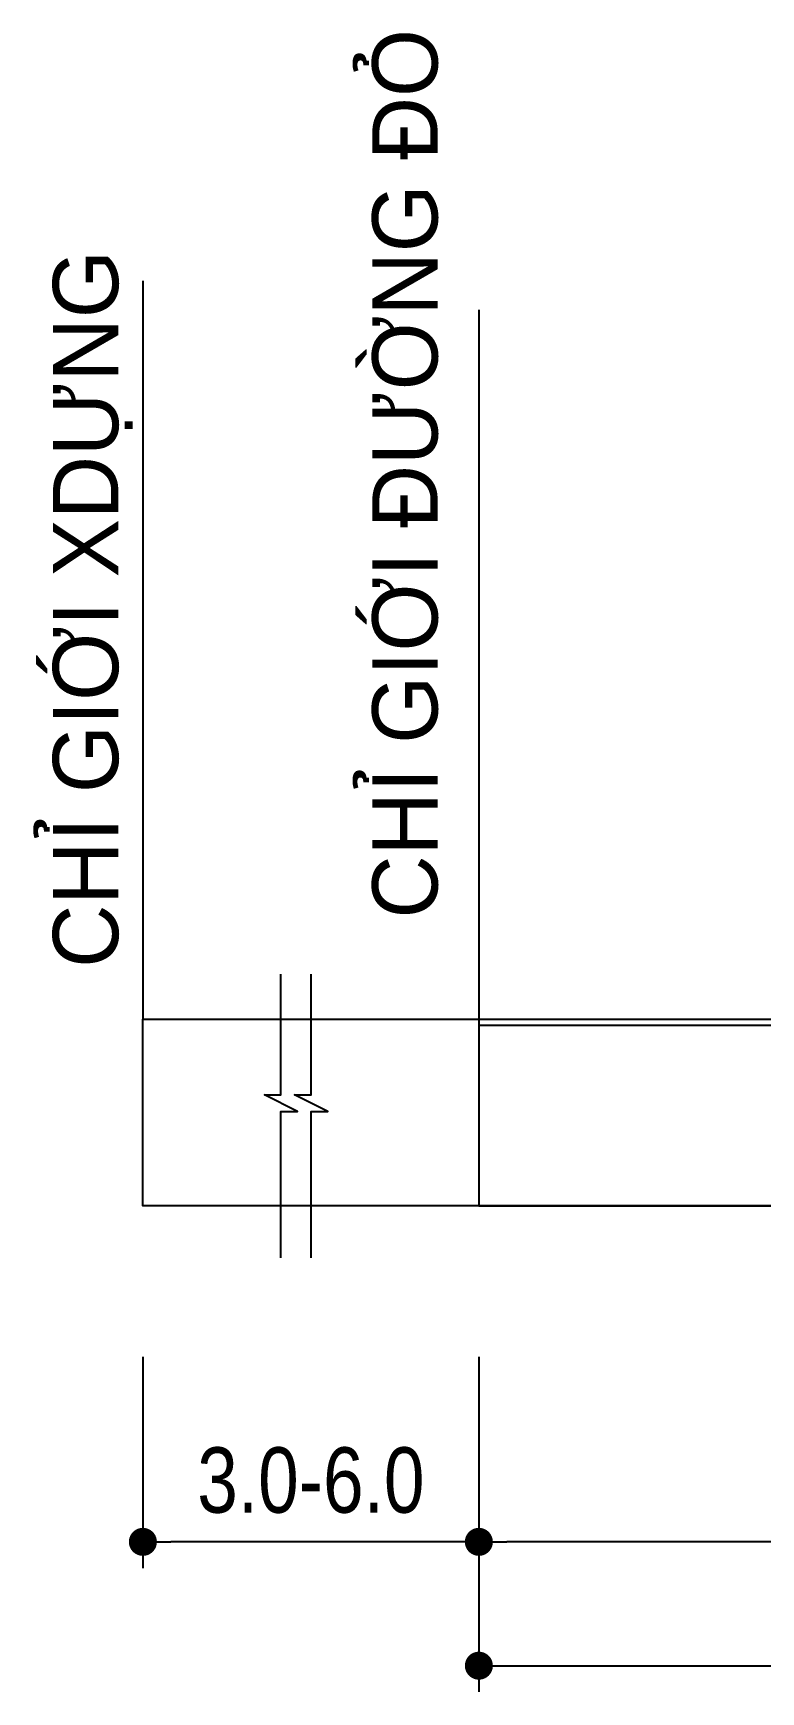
# Model space of a CAD drawing. Header units: millimetres. Extents: x 563079 to 571925, y 2063830 to 2067381.
# Drawn here: x 568562.82 to 568582.31, y 2063856.03 to 2063900.45 of the extents above; entities that cross this region are included whole.
import ezdxf

# ---------------------------------------------------------------- set-up
doc = ezdxf.new("R2010")
doc.units = ezdxf.units.MM
doc.header["$MEASUREMENT"] = 0
doc.layers.add('Kich thuoc', color=9, linetype='Continuous')
doc.layers.add('MATCATDUONG', color=8, linetype='Continuous')
doc.layers.add('kt', color=37, linetype='Continuous', lineweight=25)
doc.styles.add('ktcn', font='', dxfattribs={"width": 0.8})
doc.styles.add('KTEN', font='')
doc.styles.get('ktcn').set_extended_font_data('.VnArialH')
doc.styles.get('KTEN').set_extended_font_data('.VnAvantH')
doc.dimstyles.new('a', dxfattribs={"dimtxt": 1.75, "dimasz": 0.75, "dimexe": 0.7, "dimexo": 0, "dimgap": 0.75, "dimtad": 1, "dimzin": 0, "dimdsep": 46, "dimtxsty": 'ktcn', "dimblk": 'DOT', "dimcen": 0, "dimazin": 0, "dimtfac": 1, "dimtix": 1, "dimtofl": 0, "dimtmove": 0, "dimatfit": 3, "dimfxl": 1, "dimtolj": 1, "dimtzin": 0, "dimarcsym": 0})

# ---------------------------------------------------------------- blocks, each defined once
blk = doc.blocks.new('_Dot')
at = {"color": 0, "linetype": 'ByBlock', "lineweight": -2}
blk.add_line((-0.5, 0), (-1, 0), dxfattribs=at)
at = {"color": 0, "linetype": 'ByBlock', "const_width": 0.5}
blk.add_lwpolyline([(-0.25, 0, 1), (0.25, 0, 1)], format="xyb", close=True, dxfattribs=at)
blk = doc.blocks.new('*D33')
at = {"layer": 'Defpoints', "color": 0, "linetype": 'Continuous', "transparency": 16777216}
for p in [(568574.761, 2063865.008), (568598.761, 2063865.008), (568574.761, 2063860.049)]:
    blk.add_point(p, dxfattribs=at)
at = {"layer": 'MATCATDUONG', "color": 0, "linetype": 'Continuous', "lineweight": -2, "transparency": 16777216}
for p, q in [((568574.761, 2063865.008), (568574.761, 2063859.349)), ((568598.761, 2063865.008), (568598.761, 2063859.349)), ((568598.011, 2063860.049), (568575.511, 2063860.049))]:
    blk.add_line(p, q, dxfattribs=at)
at = {"layer": 'MATCATDUONG', "color": 0, "linetype": 'Continuous', "lineweight": -2, "transparency": 16777216, "xscale": 0.75, "yscale": 0.75, "zscale": 0.75, "rotation": 180}
blk.add_blockref('_Dot', (568574.761, 2063860.049), dxfattribs=at)
at = {"layer": 'MATCATDUONG', "color": 0, "linetype": 'Continuous', "lineweight": -2, "transparency": 16777216, "xscale": 0.75, "yscale": 0.75, "zscale": 0.75}
blk.add_blockref('_Dot', (568598.761, 2063860.049), dxfattribs=at)
at = {"layer": 'MATCATDUONG', "color": 0, "linetype": 'Continuous', "transparency": 16777216, "insert": (568586.761, 2063861.692), "char_height": 1.75, "attachment_point": 5, "style": 'ktcn'}
blk.add_mtext('\\A1;6.00', dxfattribs=at)
blk = doc.blocks.new('*D36')
at = {"layer": 'Defpoints', "color": 0, "linetype": 'Continuous', "transparency": 16777216}
for p in [(568565.761, 2063865.008), (568574.761, 2063865.008), (568565.761, 2063860.049)]:
    blk.add_point(p, dxfattribs=at)
at = {"layer": 'MATCATDUONG', "color": 0, "linetype": 'Continuous', "lineweight": -2, "transparency": 16777216}
for p, q in [((568565.761, 2063865.008), (568565.761, 2063859.349)), ((568574.761, 2063865.008), (568574.761, 2063859.349)), ((568574.011, 2063860.049), (568566.511, 2063860.049))]:
    blk.add_line(p, q, dxfattribs=at)
at = {"layer": 'MATCATDUONG', "color": 0, "linetype": 'Continuous', "lineweight": -2, "transparency": 16777216, "xscale": 0.75, "yscale": 0.75, "zscale": 0.75, "rotation": 180}
blk.add_blockref('_Dot', (568565.761, 2063860.049), dxfattribs=at)
at = {"layer": 'MATCATDUONG', "color": 0, "linetype": 'Continuous', "lineweight": -2, "transparency": 16777216, "xscale": 0.75, "yscale": 0.75, "zscale": 0.75}
blk.add_blockref('_Dot', (568574.761, 2063860.049), dxfattribs=at)
at = {"layer": 'MATCATDUONG', "color": 0, "linetype": 'Continuous', "transparency": 16777216, "insert": (568570.261, 2063861.693), "char_height": 1.75, "attachment_point": 5, "style": 'ktcn'}
blk.add_mtext('\\A1;3.0-6.0', dxfattribs=at)
blk = doc.blocks.new('*D18')
at = {"layer": 'Defpoints', "color": 0, "linetype": 'Continuous', "transparency": 16777216}
for p in [(568574.761, 2063865.008), (568718.761, 2063865.008), (568718.761, 2063856.733)]:
    blk.add_point(p, dxfattribs=at)
at = {"layer": 'MATCATDUONG', "color": 0, "linetype": 'Continuous', "lineweight": -2, "transparency": 16777216}
for p, q in [((568574.761, 2063865.008), (568574.761, 2063856.033)), ((568718.761, 2063865.008), (568718.761, 2063856.033)), ((568575.511, 2063856.733), (568718.011, 2063856.733))]:
    blk.add_line(p, q, dxfattribs=at)
at = {"layer": 'MATCATDUONG', "color": 0, "linetype": 'Continuous', "lineweight": -2, "transparency": 16777216, "xscale": 0.75, "yscale": 0.75, "zscale": 0.75, "rotation": 180}
blk.add_blockref('_Dot', (568574.761, 2063856.733), dxfattribs=at)
at = {"layer": 'MATCATDUONG', "color": 0, "linetype": 'Continuous', "lineweight": -2, "transparency": 16777216, "xscale": 0.75, "yscale": 0.75, "zscale": 0.75}
blk.add_blockref('_Dot', (568718.761, 2063856.733), dxfattribs=at)
at = {"layer": 'MATCATDUONG', "color": 0, "linetype": 'Continuous', "transparency": 16777216, "insert": (568646.761, 2063858.377), "char_height": 1.75, "attachment_point": 5, "style": 'ktcn'}
blk.add_mtext('\\A1;36.00', dxfattribs=at)

msp = doc.modelspace()

# ---------------------------------------------------------------- linework, layer by layer
at = {"layer": 'Kich thuoc'}
msp.add_lwpolyline([(568598.76061, 2063873.88026), (568574.76061, 2063873.88026)], dxfattribs=at)
at = {"layer": 'kt', "linetype": 'Continuous', "flags": 128}
for points in [[(568569.45996, 2063867.65231), (568569.45996, 2063871.57362), (568569.90504, 2063871.57362), (568569.01488, 2063872.0187), (568569.45996, 2063872.0187), (568569.45996, 2063875.24937)], [(568570.2667, 2063867.65231), (568570.2667, 2063871.57362), (568570.71178, 2063871.57362), (568569.82162, 2063872.0187), (568570.2667, 2063872.0187), (568570.2667, 2063875.24937)]]:
    msp.add_lwpolyline(points, dxfattribs=at)
at = {"layer": 'MATCATDUONG', "linetype": 'Continuous', "extrusion": (-3.31378e-12, 1.1371e-08, 1)}
msp.add_line((568565.76061, 2063893.81792, 0.00002), (568565.76061, 2063874.04898, 0.00002), dxfattribs=at)
at = {"layer": 'MATCATDUONG', "linetype": 'Continuous', "extrusion": (3.31378e-12, 1.1371e-08, 1)}
msp.add_line((568574.76061, 2063893.04163, 0), (568574.76061, 2063874.04898), dxfattribs=at)
at = {"layer": 'MATCATDUONG', "linetype": 'Continuous'}
for points in [[(568694.76061, 2063874.04898), (568727.76061, 2063874.04898), (568727.76061, 2063869.04898), (568565.76061, 2063869.04898), (568565.76061, 2063874.04898), (568598.76061, 2063874.04898)], [(568574.76061, 2063874.04898), (568574.76061, 2063869.04898)], [(568574.76061, 2063869.04898), (568718.76061, 2063869.04898)]]:
    msp.add_lwpolyline(points, dxfattribs=at)

# ---------------------------------------------------------------- texts
at = {"layer": 'MATCATDUONG', "linetype": 'Continuous', "extrusion": (3.31378e-12, 1.1371e-08, 1), "style": 'KTEN'}
for s, p in [('chØ giíi ®\xadêng ®á', (568573.65512, 2063876.74365, 0.02347)), ('chØ giíi xdùng', (568565.10106, 2063875.42331, 0.02349))]:
    msp.add_text(s, height=1.75, rotation=90, dxfattribs=at).set_placement(p)

# ---------------------------------------------------------------- dimensions: what is measured, and where the dimension line sits
at = {"layer": 'MATCATDUONG', "linetype": 'Continuous'}
dim = msp.add_linear_dim(base=(568565.76061, 2063860.04884), p1=(568574.76061, 2063865.00756), p2=(568565.76061, 2063865.00756), text='3.0-6.0', dimstyle='a', override={"dimlfac": 0.25}, dxfattribs=at)
dim.commit()
dim.dimension.update_dxf_attribs({"geometry": '*D36', "text_midpoint": (568570.26061, 2063861.69294)})
for base, p1, p2, picture, middle in [((568574.76061, 2063860.04884), (568598.76061, 2063865.00756), (568574.76061, 2063865.00756), '*D33', (568586.76061, 2063861.69235)), ((568718.76061, 2063856.73287), (568574.76061, 2063865.00756), (568718.76061, 2063865.00756), '*D18', (568646.76061, 2063858.37697))]:
    dim = msp.add_linear_dim(base=base, p1=p1, p2=p2, dimstyle='a', override={"dimlfac": 0.25}, dxfattribs=at)
    dim.commit()
    dim.dimension.update_dxf_attribs({"geometry": picture, "text_midpoint": middle})

doc.saveas('drawing.dxf')
